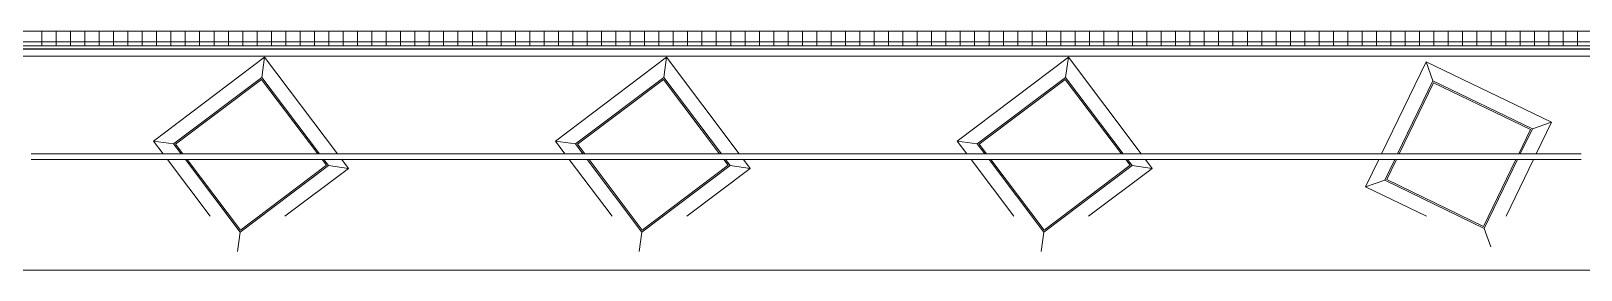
# Model space of a CAD drawing. Header units: millimetres. Extents: x -515342 to 330399, y -224905 to 507333.
# Drawn here: x -276782 to -265982, y 503781 to 505448 of the extents above; entities that cross this region are included whole.
import ezdxf

# ---------------------------------------------------------------- set-up
doc = ezdxf.new("R2010")
doc.units = ezdxf.units.MM
for name, color, linetype, lineweight in [('Витраж', 7, 'Continuous', 0), ('Крыша', 7, 'Continuous', 0), ('Обобщенные модели', 7, 'Continuous', 0), ('Ограждение', 7, 'Continuous', 0), ('Стены', 7, 'Continuous', 0), ('Стены наружные', 7, 'Continuous', 0)]:
    doc.layers.add(name, color=color, linetype=linetype, lineweight=lineweight)

# ---------------------------------------------------------------- blocks, each defined once
blk = doc.blocks.new('Ограждение - Ограждение-9809664-О_АР_П_Крыша')
at = {"layer": 'Ограждение'}
for p, q in [((101498, 16478), (152, 16478)), ((174, 16456), (101476, 16456)), ((101475, 16455), (175, 16455))]:
    blk.add_line(p, q, dxfattribs=at)
blk = doc.blocks.new('Прямоугольный импост - АР_Импост_40х40 _поручень ограждения на кровле_-10058576-О_АР_П_Крыша')
at = {"layer": 'Витраж'}
for p, q in [((52060, 15725), (52360, 15725)), ((52360, 15685), (52060, 15685))]:
    blk.add_line(p, q, dxfattribs=at)
blk = doc.blocks.new('FP_16-О_АР_П_Крыша')
at = {"layer": 'Обобщенные модели'}
for p, q in [((101131, 75), (0, 75)), ((8126, 84), (8126, 103)), ((8126, 41), (8126, 84)), ((8126, 0), (8126, 41)), ((8226, 84), (8226, 103)), ((8226, 41), (8226, 84)), ((8226, 0), (8226, 41)), ((8326, 84), (8326, 103)), ((8326, 41), (8326, 84)), ((8326, 0), (8326, 41)), ((8426, 84), (8426, 103)), ((8426, 41), (8426, 84)), ((8426, 0), (8426, 41)), ((8526, 84), (8526, 103)), ((8526, 41), (8526, 84)), ((8526, 0), (8526, 41)), ((8626, 84), (8626, 103)), ((8626, 41), (8626, 84)), ((8626, 0), (8626, 41)), ((8726, 84), (8726, 103)), ((8726, 41), (8726, 84)), ((8726, 0), (8726, 41)), ((8826, 84), (8826, 103)), ((8826, 41), (8826, 84)), ((8826, 0), (8826, 41)), ((8926, 84), (8926, 103)), ((8926, 41), (8926, 84)), ((8926, 0), (8926, 41)), ((9026, 84), (9026, 103)), ((9026, 41), (9026, 84)), ((9026, 0), (9026, 41)), ((9126, 84), (9126, 103)), ((9126, 41), (9126, 84)), ((9126, 0), (9126, 41)), ((9226, 84), (9226, 103)), ((9226, 41), (9226, 84)), ((9226, 0), (9226, 41)), ((9326, 84), (9326, 103)), ((9326, 41), (9326, 84)), ((9326, 0), (9326, 41)), ((9426, 84), (9426, 103)), ((9426, 41), (9426, 84)), ((9426, 0), (9426, 41)), ((9526, 84), (9526, 103)), ((9526, 41), (9526, 84)), ((9526, 0), (9526, 41)), ((9626, 84), (9626, 103)), ((9626, 41), (9626, 84)), ((9626, 0), (9626, 41)), ((9726, 84), (9726, 103)), ((9726, 41), (9726, 84)), ((9726, 0), (9726, 41)), ((9826, 84), (9826, 103)), ((9826, 41), (9826, 84)), ((9826, 0), (9826, 41)), ((9926, 84), (9926, 103)), ((9926, 41), (9926, 84)), ((9926, 0), (9926, 41)), ((10026, 84), (10026, 103)), ((10026, 41), (10026, 84)), ((10026, 0), (10026, 41)), ((10126, 84), (10126, 103)), ((10126, 41), (10126, 84)), ((10126, 0), (10126, 41)), ((10226, 84), (10226, 103)), ((10226, 41), (10226, 84)), ((10226, 0), (10226, 41)), ((10326, 84), (10326, 103)), ((10326, 41), (10326, 84)), ((10326, 0), (10326, 41)), ((10426, 84), (10426, 103)), ((10426, 41), (10426, 84)), ((10426, 0), (10426, 41)), ((10526, 84), (10526, 103)), ((10526, 41), (10526, 84)), ((10526, 0), (10526, 41)), ((10626, 84), (10626, 103)), ((10626, 41), (10626, 84)), ((10626, 0), (10626, 41)), ((10726, 84), (10726, 103)), ((10726, 41), (10726, 84)), ((10726, 0), (10726, 41)), ((10826, 84), (10826, 103)), ((10826, 41), (10826, 84)), ((10826, 0), (10826, 41)), ((10926, 84), (10926, 103)), ((10926, 41), (10926, 84)), ((10926, 0), (10926, 41)), ((11026, 84), (11026, 103)), ((11026, 41), (11026, 84)), ((11026, 0), (11026, 41)), ((11126, 84), (11126, 103)), ((11126, 41), (11126, 84)), ((11126, 0), (11126, 41)), ((11226, 84), (11226, 103)), ((11226, 41), (11226, 84)), ((11226, 0), (11226, 41)), ((11326, 84), (11326, 103)), ((11326, 41), (11326, 84)), ((11326, 0), (11326, 41)), ((11426, 84), (11426, 103)), ((11426, 41), (11426, 84)), ((11426, 0), (11426, 41)), ((11526, 84), (11526, 103)), ((11526, 41), (11526, 84)), ((11526, 0), (11526, 41)), ((11626, 84), (11626, 103)), ((11626, 41), (11626, 84)), ((11626, 0), (11626, 41)), ((11726, 84), (11726, 103)), ((11726, 41), (11726, 84)), ((11726, 0), (11726, 41)), ((11826, 84), (11826, 103)), ((11826, 41), (11826, 84)), ((11826, 0), (11826, 41)), ((11926, 84), (11926, 103)), ((11926, 41), (11926, 84)), ((11926, 0), (11926, 41)), ((12026, 84), (12026, 103)), ((12026, 41), (12026, 84)), ((12026, 0), (12026, 41)), ((12126, 84), (12126, 103)), ((12126, 41), (12126, 84)), ((12126, 0), (12126, 41)), ((12226, 84), (12226, 103)), ((12226, 41), (12226, 84)), ((12226, 0), (12226, 41)), ((12326, 84), (12326, 103)), ((12326, 41), (12326, 84)), ((12326, 0), (12326, 41)), ((12426, 84), (12426, 103)), ((12426, 41), (12426, 84)), ((12426, 0), (12426, 41)), ((12526, 84), (12526, 103)), ((12526, 41), (12526, 84)), ((12526, 0), (12526, 41)), ((12626, 84), (12626, 103)), ((12626, 41), (12626, 84)), ((12626, 0), (12626, 41)), ((12726, 84), (12726, 103)), ((12726, 41), (12726, 84)), ((12726, 0), (12726, 41)), ((12826, 84), (12826, 103)), ((12826, 41), (12826, 84)), ((12826, 0), (12826, 41)), ((12926, 84), (12926, 103)), ((12926, 41), (12926, 84)), ((12926, 0), (12926, 41)), ((13026, 84), (13026, 103)), ((13026, 41), (13026, 84)), ((13026, 0), (13026, 41)), ((13126, 84), (13126, 103)), ((13126, 41), (13126, 84)), ((13126, 0), (13126, 41)), ((13226, 84), (13226, 103)), ((13226, 41), (13226, 84)), ((13226, 0), (13226, 41)), ((13326, 84), (13326, 103)), ((13326, 41), (13326, 84)), ((13326, 0), (13326, 41)), ((13426, 84), (13426, 103)), ((13426, 41), (13426, 84)), ((13426, 0), (13426, 41)), ((13526, 84), (13526, 103)), ((13526, 41), (13526, 84)), ((13526, 0), (13526, 41)), ((13626, 84), (13626, 103)), ((13626, 41), (13626, 84)), ((13626, 0), (13626, 41)), ((13726, 84), (13726, 103)), ((13726, 41), (13726, 84)), ((13726, 0), (13726, 41)), ((13826, 84), (13826, 103)), ((13826, 41), (13826, 84)), ((13826, 0), (13826, 41)), ((13926, 84), (13926, 103)), ((13926, 41), (13926, 84)), ((13926, 0), (13926, 41)), ((14026, 84), (14026, 103)), ((14026, 41), (14026, 84)), ((14026, 0), (14026, 41)), ((14126, 84), (14126, 103)), ((14126, 41), (14126, 84)), ((14126, 0), (14126, 41)), ((14226, 84), (14226, 103)), ((14226, 41), (14226, 84)), ((14226, 0), (14226, 41)), ((14326, 84), (14326, 103)), ((14326, 41), (14326, 84)), ((14326, 0), (14326, 41)), ((14426, 84), (14426, 103)), ((14426, 41), (14426, 84)), ((14426, 0), (14426, 41)), ((14526, 84), (14526, 103)), ((14526, 41), (14526, 84)), ((14526, 0), (14526, 41)), ((14626, 84), (14626, 103)), ((14626, 41), (14626, 84)), ((14626, 0), (14626, 41)), ((14726, 84), (14726, 103)), ((14726, 41), (14726, 84)), ((14726, 0), (14726, 41)), ((14826, 84), (14826, 103)), ((14826, 41), (14826, 84)), ((14826, 0), (14826, 41)), ((14926, 84), (14926, 103)), ((14926, 41), (14926, 84)), ((14926, 0), (14926, 41)), ((15026, 84), (15026, 103)), ((15026, 41), (15026, 84)), ((15026, 0), (15026, 41)), ((15126, 84), (15126, 103)), ((15126, 41), (15126, 84)), ((15126, 0), (15126, 41)), ((15226, 84), (15226, 103)), ((15226, 41), (15226, 84)), ((15226, 0), (15226, 41)), ((15326, 84), (15326, 103)), ((15326, 41), (15326, 84)), ((15326, 0), (15326, 41)), ((15426, 84), (15426, 103)), ((15426, 41), (15426, 84)), ((15426, 0), (15426, 41)), ((15526, 84), (15526, 103)), ((15526, 41), (15526, 84)), ((15526, 0), (15526, 41)), ((15626, 84), (15626, 103)), ((15626, 41), (15626, 84)), ((15626, 0), (15626, 41)), ((15726, 84), (15726, 103)), ((15726, 41), (15726, 84)), ((15726, 0), (15726, 41)), ((15826, 84), (15826, 103)), ((15826, 41), (15826, 84)), ((15826, 0), (15826, 41)), ((15926, 84), (15926, 103)), ((15926, 41), (15926, 84)), ((15926, 0), (15926, 41)), ((16026, 84), (16026, 103)), ((16026, 41), (16026, 84)), ((16026, 0), (16026, 41)), ((16126, 84), (16126, 103)), ((16126, 41), (16126, 84)), ((16126, 0), (16126, 41)), ((16226, 84), (16226, 103)), ((16226, 41), (16226, 84)), ((16226, 0), (16226, 41)), ((16326, 84), (16326, 103)), ((16326, 41), (16326, 84)), ((16326, 0), (16326, 41)), ((16426, 84), (16426, 103)), ((16426, 41), (16426, 84)), ((16426, 0), (16426, 41)), ((16526, 84), (16526, 103)), ((16526, 41), (16526, 84)), ((16526, 0), (16526, 41)), ((16626, 84), (16626, 103)), ((16626, 41), (16626, 84)), ((16626, 0), (16626, 41)), ((16726, 84), (16726, 103)), ((16726, 41), (16726, 84)), ((16726, 0), (16726, 41)), ((16826, 84), (16826, 103)), ((16826, 41), (16826, 84)), ((16826, 0), (16826, 41)), ((16926, 84), (16926, 103)), ((16926, 41), (16926, 84)), ((16926, 0), (16926, 41)), ((17026, 84), (17026, 103)), ((17026, 41), (17026, 84)), ((17026, 0), (17026, 41)), ((17126, 84), (17126, 103)), ((17126, 41), (17126, 84)), ((17126, 0), (17126, 41)), ((17226, 84), (17226, 103)), ((17226, 41), (17226, 84)), ((17226, 0), (17226, 41)), ((17326, 84), (17326, 103)), ((17326, 41), (17326, 84)), ((17326, 0), (17326, 41)), ((17426, 84), (17426, 103)), ((17426, 41), (17426, 84)), ((17426, 0), (17426, 41)), ((17526, 84), (17526, 103)), ((17526, 41), (17526, 84)), ((17526, 0), (17526, 41)), ((17626, 84), (17626, 103)), ((17626, 41), (17626, 84)), ((17626, 0), (17626, 41)), ((17726, 84), (17726, 103)), ((17726, 41), (17726, 84)), ((17726, 0), (17726, 41)), ((17826, 84), (17826, 103)), ((17826, 41), (17826, 84)), ((17826, 0), (17826, 41)), ((17926, 84), (17926, 103)), ((17926, 41), (17926, 84)), ((17926, 0), (17926, 41)), ((18026, 84), (18026, 103)), ((18026, 41), (18026, 84)), ((18026, 0), (18026, 41)), ((18126, 84), (18126, 103)), ((18126, 41), (18126, 84)), ((18126, 0), (18126, 41)), ((18226, 84), (18226, 103)), ((18226, 41), (18226, 84)), ((18226, 0), (18226, 41)), ((18326, 84), (18326, 103)), ((18326, 41), (18326, 84)), ((18326, 0), (18326, 41)), ((18426, 84), (18426, 103)), ((18426, 41), (18426, 84)), ((18426, 0), (18426, 41)), ((18526, 84), (18526, 103)), ((18526, 41), (18526, 84)), ((18526, 0), (18526, 41)), ((18626, 84), (18626, 103)), ((18626, 41), (18626, 84)), ((18626, 0), (18626, 41)), ((18726, 84), (18726, 103)), ((18726, 41), (18726, 84)), ((18726, 0), (18726, 41)), ((18826, 84), (18826, 103)), ((18826, 41), (18826, 84)), ((18826, 0), (18826, 41))]:
    blk.add_line(p, q, dxfattribs=at)
blk = doc.blocks.new('Влж_Решетка для желоба - Решетка 125-9890054-О_АР_П_Крыша')
at = {"layer": 'Обобщенные модели'}
blk.add_line((101131, 0), (0, 0), dxfattribs=at)
blk.add_blockref('FP_16-О_АР_П_Крыша', (0, 0), dxfattribs=at)

msp = doc.modelspace()

# ---------------------------------------------------------------- linework, layer by layer
at = {"layer": 'Крыша'}
for p, q in [((-358982.0024, 505271.4811), (-257782.0024, 505271.4811)), ((-275774.5183, 504659.1279), (-275175.5417, 505110.4892)), ((-275175.5417, 505110.4892), (-274784.4411, 504591.4811)), ((-272974.5183, 504659.1279), (-272375.5417, 505110.4892)), ((-272375.5417, 505110.4892), (-271984.4411, 504591.4811)), ((-270174.5183, 504659.1279), (-269575.5417, 505110.4892)), ((-269575.5417, 505110.4892), (-269184.4411, 504591.4811)), ((-267248.9575, 504591.4811), (-267009.7561, 505086.7883)), ((-267009.7561, 505086.7883), (-266334.3891, 504760.6297)), ((-266334.3891, 504760.6297), (-266416.077, 504591.4811)), ((-275723.5428, 504591.4811), (-275774.5183, 504659.1279)), ((-272923.5428, 504591.4811), (-272974.5183, 504659.1279)), ((-270123.5428, 504591.4811), (-270174.5183, 504659.1279)), ((-275323.1571, 504060.1513), (-275693.4007, 504551.4811)), ((-274724.1804, 504511.5125), (-275323.1571, 504060.1513)), ((-274754.2989, 504551.4811), (-274724.1804, 504511.5125)), ((-272523.1571, 504060.1513), (-272893.4007, 504551.4811)), ((-271924.1804, 504511.5125), (-272523.1571, 504060.1513)), ((-271954.2989, 504551.4811), (-271924.1804, 504511.5125)), ((-269723.1571, 504060.1513), (-270093.4007, 504551.4811)), ((-269124.1804, 504511.5125), (-269723.1571, 504060.1513)), ((-269154.2989, 504551.4811), (-269124.1804, 504511.5125)), ((-267335.9147, 504411.4214), (-267268.2749, 504551.4811)), ((-266435.3944, 504551.4811), (-266660.5478, 504085.2627)), ((-266660.5478, 504085.2627), (-267335.9147, 504411.4214)), ((-257952.0024, 503781.4369), (-306247.0024, 503781.4369))]:
    msp.add_line(p, q, dxfattribs=at)
at = {"layer": 'Стены'}
for p, q in [((-275153.8915, 505264.5387), (-275928.5679, 504680.7781)), ((-275153.8915, 505264.5387), (-275173.5735, 505124.4937)), ((-275153.8915, 505264.5387), (-274646.7062, 504591.4811)), ((-272353.8915, 505264.5387), (-273128.5679, 504680.7781)), ((-272353.8915, 505264.5387), (-272373.5735, 505124.4937)), ((-272353.8915, 505264.5387), (-271846.7062, 504591.4811)), ((-269553.8915, 505264.5387), (-270328.5679, 504680.7781)), ((-269553.8915, 505264.5387), (-269573.5735, 505124.4937)), ((-269553.8915, 505264.5387), (-269046.7062, 504591.4811)), ((-267060.9733, 505233.6788), (-267371.1133, 504591.4811)), ((-267060.9733, 505233.6788), (-267014.4122, 505100.142)), ((-267060.9733, 505233.6788), (-266187.4987, 504811.8469)), ((-266321.0354, 504765.2858), (-266187.4987, 504811.8469)), ((-266187.4987, 504811.8469), (-266293.9211, 504591.4811)), ((-275788.5228, 504661.0961), (-275928.5679, 504680.7781)), ((-275928.5679, 504680.7781), (-275861.2778, 504591.4811)), ((-272988.5228, 504661.0961), (-273128.5679, 504680.7781)), ((-273128.5679, 504680.7781), (-273061.2778, 504591.4811)), ((-270188.5228, 504661.0961), (-270328.5679, 504680.7781)), ((-270328.5679, 504680.7781), (-270261.2778, 504591.4811)), ((-275831.1356, 504551.4811), (-275532.9693, 504155.8011)), ((-274570.1309, 504489.8623), (-275013.445, 504155.8011)), ((-274710.1759, 504509.5443), (-274570.1309, 504489.8623)), ((-274616.564, 504551.4811), (-274570.1309, 504489.8623)), ((-273031.1356, 504551.4811), (-272732.9693, 504155.8011)), ((-271770.1309, 504489.8623), (-272213.445, 504155.8011)), ((-271910.1759, 504509.5443), (-271770.1309, 504489.8623)), ((-271816.564, 504551.4811), (-271770.1309, 504489.8623)), ((-270231.1356, 504551.4811), (-269932.9693, 504155.8011)), ((-268970.1309, 504489.8623), (-269413.445, 504155.8011)), ((-269110.1759, 504509.5443), (-268970.1309, 504489.8623)), ((-269016.564, 504551.4811), (-268970.1309, 504489.8623)), ((-267390.4307, 504551.4811), (-267482.8052, 504360.2042)), ((-266313.2386, 504551.4811), (-266504.3265, 504155.8011)), ((-267349.2684, 504406.7653), (-267482.8052, 504360.2042)), ((-267482.8052, 504360.2042), (-267059.5539, 504155.8011)), ((-275325.1253, 504046.1467), (-275344.1673, 503910.6559)), ((-272525.1253, 504046.1467), (-272544.1673, 503910.6559)), ((-269725.1253, 504046.1467), (-269744.1673, 503910.6559)), ((-266655.8917, 504071.9091), (-266610.6501, 503942.1569))]:
    msp.add_line(p, q, dxfattribs=at)
at = {"layer": 'Стены наружные'}
for p, q in [((-275788.5228, 504661.0961), (-275173.5735, 505124.4937)), ((-275173.5735, 505124.4937), (-274771.9197, 504591.4811)), ((-272988.5228, 504661.0961), (-272373.5735, 505124.4937)), ((-272373.5735, 505124.4937), (-271971.9197, 504591.4811)), ((-270188.5228, 504661.0961), (-269573.5735, 505124.4937)), ((-269573.5735, 505124.4937), (-269171.9197, 504591.4811)), ((-267260.0626, 504591.4811), (-267014.4122, 505100.142)), ((-267014.4122, 505100.142), (-266321.0354, 504765.2858)), ((-266321.0354, 504765.2858), (-266404.9719, 504591.4811)), ((-275736.0642, 504591.4811), (-275788.5228, 504661.0961)), ((-272936.0642, 504591.4811), (-272988.5228, 504661.0961)), ((-270136.0642, 504591.4811), (-270188.5228, 504661.0961)), ((-275325.1253, 504046.1467), (-275705.922, 504551.4811)), ((-274710.1759, 504509.5443), (-275325.1253, 504046.1467)), ((-274741.7776, 504551.4811), (-274710.1759, 504509.5443)), ((-272525.1253, 504046.1467), (-272905.922, 504551.4811)), ((-271910.1759, 504509.5443), (-272525.1253, 504046.1467)), ((-271941.7776, 504551.4811), (-271910.1759, 504509.5443)), ((-269725.1253, 504046.1467), (-270105.922, 504551.4811)), ((-269110.1759, 504509.5443), (-269725.1253, 504046.1467)), ((-269141.7776, 504551.4811), (-269110.1759, 504509.5443)), ((-267349.2684, 504406.7653), (-267279.38, 504551.4811)), ((-266424.2893, 504551.4811), (-266655.8917, 504071.9091)), ((-266655.8917, 504071.9091), (-267349.2684, 504406.7653))]:
    msp.add_line(p, q, dxfattribs=at)

# ---------------------------------------------------------------- block references
at = {"layer": 'Витраж'}
for p in [(-328842.0024, 488866.4811), (-328542.0024, 488866.4811), (-328242.0024, 488866.4811), (-327942.0024, 488866.4811), (-327642.0024, 488866.4811), (-327342.0024, 488866.4811), (-327042.0024, 488866.4811), (-326742.0024, 488866.4811), (-326442.0024, 488866.4811), (-326142.0024, 488866.4811), (-325842.0024, 488866.4811), (-325542.0024, 488866.4811), (-325242.0024, 488866.4811), (-324942.0024, 488866.4811), (-324642.0024, 488866.4811), (-324342.0024, 488866.4811), (-324042.0024, 488866.4811), (-323742.0024, 488866.4811), (-323442.0024, 488866.4811), (-323142.0024, 488866.4811), (-322842.0024, 488866.4811), (-322542.0024, 488866.4811), (-322242.0024, 488866.4811), (-321942.0024, 488866.4811), (-321642.0024, 488866.4811), (-321342.0024, 488866.4811), (-321042.0024, 488866.4811), (-320742.0024, 488866.4811), (-320442.0024, 488866.4811), (-320142.0024, 488866.4811), (-319842.0024, 488866.4811), (-319542.0024, 488866.4811), (-319242.0024, 488866.4811), (-318942.0024, 488866.4811), (-318642.0024, 488866.4811), (-318342.0024, 488866.4811)]:
    msp.add_blockref('Прямоугольный импост - АР_Импост_40х40 _поручень ограждения на кровле_-10058576-О_АР_П_Крыша', p, dxfattribs=at)
at = {"layer": 'Обобщенные модели', "rotation": 180}
msp.add_blockref('Влж_Решетка для желоба - Решетка 125-9890054-О_АР_П_Крыша', (-257880.8916, 505447.4304), dxfattribs=at)
at = {"layer": 'Ограждение'}
msp.add_blockref('Ограждение - Ограждение-9809664-О_АР_П_Крыша', (-359207.0024, 488866.4811), dxfattribs=at)

doc.saveas('drawing.dxf')
